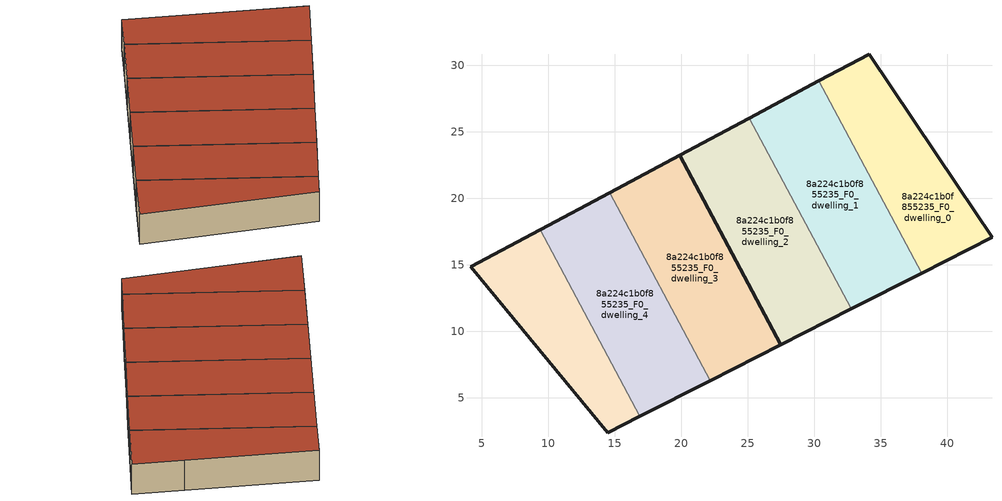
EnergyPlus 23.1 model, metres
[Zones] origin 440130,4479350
8a224c1b0f855235_F0_dwelling_0
 floor ground (EU_floor_Construction): 34.13,30.85 40.74,20.99 43.38,17.07 38.08,14.38 30.36,28.83 z0
 wall outside (EU_wall_Construction): 38.08,14.38 43.38,17.07 40.74,20.99 34.13,30.85 30.36,28.83 z0:3
 wall to 8a224c1b0f855235_F0_dwelling_1 (EU_wall_Construction): 30.36,28.83 38.08,14.38 z0:3
 roof outside (EU_roof_Construction): 43.38,17.07 40.74,20.99 34.13,30.85 30.36,28.83 38.08,14.38 z3
8a224c1b0f855235_F0_dwelling_1
 floor ground (EU_floor_Construction): 30.36,28.83 38.08,14.38 32.78,11.68 25.11,26.03 z0
 wall outside (EU_wall_Construction): 32.78,11.68 38.08,14.38 / 30.36,28.83 25.11,26.03 z0:3
 wall to 8a224c1b0f855235_F0_dwelling_2 (EU_wall_Construction): 25.11,26.03 32.78,11.68 z0:3
 roof outside (EU_roof_Construction): 38.08,14.38 30.36,28.83 25.11,26.03 32.78,11.68 z3
8a224c1b0f855235_F0_dwelling_2
 floor ground (EU_floor_Construction): 25.11,26.03 32.78,11.68 27.48,8.98 19.87,23.23 z0
 wall outside (EU_wall_Construction): 25.11,26.03 19.87,23.23 27.48,8.98 32.78,11.68 z0:3
 roof outside (EU_roof_Construction): 32.78,11.68 25.11,26.03 19.87,23.23 27.48,8.98 z3
8a224c1b0f855235_F0_dwelling_3
 floor ground (EU_floor_Construction): 19.87,23.23 27.48,8.98 22.19,6.28 14.63,20.43 z0
 wall outside (EU_wall_Construction): 22.19,6.28 27.48,8.98 19.87,23.23 14.63,20.43 z0:3
 wall to 8a224c1b0f855235_F0_dwelling_4 (EU_wall_Construction): 14.63,20.43 22.19,6.28 z0:3
 roof outside (EU_roof_Construction): 27.48,8.98 19.87,23.23 14.63,20.43 22.19,6.28 z3
8a224c1b0f855235_F0_dwelling_4
 floor ground (EU_floor_Construction): 14.63,20.43 22.19,6.28 16.89,3.59 9.39,17.63 z0
 wall outside (EU_wall_Construction): 16.89,3.59 22.19,6.28 / 14.63,20.43 9.39,17.63 z0:3
 wall to 8a224c1b0f855235_F0_dwelling_5 (EU_wall_Construction): 9.39,17.63 16.89,3.59 z0:3
 roof outside (EU_roof_Construction): 22.19,6.28 14.63,20.43 9.39,17.63 16.89,3.59 z3
8a224c1b0f855235_F0_dwelling_5
 floor ground (EU_floor_Construction): 9.39,17.63 16.89,3.59 14.46,2.35 4.14,14.83 z0
 wall outside (EU_wall_Construction): 9.39,17.63 4.14,14.83 14.46,2.35 16.89,3.59 z0:3
 roof outside (EU_roof_Construction): 16.89,3.59 9.39,17.63 4.14,14.83 14.46,2.35 z3
[Building]
EU S2 Campaign: North Axis=0; Terrain=City; Solar Distribution=FullExterior
[Site:Location]
Madrid: Latitude=40.5; Longitude=-3.5; Time Zone=1; Elevation=609
[SizingPeriod:WeatherFileDays]
AnnualSizingPeriod: Begin Month=1; Begin Day of Month=1; End Month=12; End Day of Month=31; Day of Week for Start Day=Monday; Use Weather File Daylight Saving Period=No; Use Weather File Rain and Snow Indicators=No
[MATERIAL]
EU_InternalMass_Material: Roughness=MediumRough; Thickness=0.1; Conductivity=1; Density=1800; Specific Heat=900; Thermal Absorptance=0.9; Solar Absorptance=0.7; Visible Absorptance=0.7
[MATERIAL:NOMASS] Roughness=MediumRough; Thermal Absorptance=0.9; Solar Absorptance=0.7; Visible Absorptance=0.7
Name | Thermal Resistance
EU_wall_NoMass | 0.609216
EU_roof_NoMass | 0.513268
EU_floor_NoMass | 0.568163
[CONSTRUCTION]
EU_wall_Construction: EU_wall_NoMass
EU_roof_Construction: EU_roof_NoMass
EU_floor_Construction: EU_floor_NoMass
EU_InternalMass_Construction: EU_InternalMass_Material
[ZONE] Type=1; Multiplier=1; Ceiling Height=autocalculate; Floor Area=autocalculate; Part of Total Floor Area=Yes
Name | Volume
8a224c1b0f855235_F0_dwelling_0 | 251.89
8a224c1b0f855235_F0_dwelling_1 | 291.204
8a224c1b0f855235_F0_dwelling_2 | 289.134
8a224c1b0f855235_F0_dwelling_3 | 287.062
8a224c1b0f855235_F0_dwelling_4 | 284.991
8a224c1b0f855235_F0_dwelling_5 | 206.48
[INTERNALMASS] Construction=EU_InternalMass_Construction
Name | Zone or ZoneList | Surface Area
8a224c1b0f855235_F0_dwelling_0_EU_InternalMass | 8a224c1b0f855235_F0_dwelling_0 | 83.9632
8a224c1b0f855235_F0_dwelling_1_EU_InternalMass | 8a224c1b0f855235_F0_dwelling_1 | 97.0682
8a224c1b0f855235_F0_dwelling_2_EU_InternalMass | 8a224c1b0f855235_F0_dwelling_2 | 96.3778
8a224c1b0f855235_F0_dwelling_3_EU_InternalMass | 8a224c1b0f855235_F0_dwelling_3 | 95.6874
8a224c1b0f855235_F0_dwelling_4_EU_InternalMass | 8a224c1b0f855235_F0_dwelling_4 | 94.997
8a224c1b0f855235_F0_dwelling_5_EU_InternalMass | 8a224c1b0f855235_F0_dwelling_5 | 68.8267
[OTHEREQUIPMENT] Fuel Type=Electricity; Design Level Calculation Method=Watts/Area; Power per Zone Floor Area=1; Fraction Latent=0; Fraction Radiant=0; Fraction Lost=0; Carbon Dioxide Generation Rate=0; EndUse Subcategory=EU_Step8_InternalGains
Name | Zone or ZoneList or Space or SpaceList | Schedule
EU_Step8_InternalGain_8a224c1b0f855235_F0_dwelling_0_f000 | 8a224c1b0f855235_F0_dwelling_0 | EU_Step8_GainSchedule_8a224c1b0f855235_F0_dwelling_0_f000
EU_Step8_InternalGain_8a224c1b0f855235_F0_dwelling_1_f000 | 8a224c1b0f855235_F0_dwelling_1 | EU_Step8_GainSchedule_8a224c1b0f855235_F0_dwelling_1_f000
EU_Step8_InternalGain_8a224c1b0f855235_F0_dwelling_2_f000 | 8a224c1b0f855235_F0_dwelling_2 | EU_Step8_GainSchedule_8a224c1b0f855235_F0_dwelling_2_f000
EU_Step8_InternalGain_8a224c1b0f855235_F0_dwelling_3_f000 | 8a224c1b0f855235_F0_dwelling_3 | EU_Step8_GainSchedule_8a224c1b0f855235_F0_dwelling_3_f000
EU_Step8_InternalGain_8a224c1b0f855235_F0_dwelling_4_f000 | 8a224c1b0f855235_F0_dwelling_4 | EU_Step8_GainSchedule_8a224c1b0f855235_F0_dwelling_4_f000
EU_Step8_InternalGain_8a224c1b0f855235_F0_dwelling_5_f000 | 8a224c1b0f855235_F0_dwelling_5 | EU_Step8_GainSchedule_8a224c1b0f855235_F0_dwelling_5_f000
[ZONEVENTILATION:DESIGNFLOWRATE] Schedule=EU_AlwaysOn; Design Flow Rate Calculation Method=AirChanges/Hour; Air Changes per Hour=0.752966; Ventilation Type=Natural; Fan Pressure Rise=0; Fan Total Efficiency=1; Constant Term Coefficient=1; Temperature Term Coefficient=0; Velocity Term Coefficient=0; Velocity Squared Term Coefficient=0; Minimum Indoor Temperature=-100; Maximum Indoor Temperature=100; Delta Temperature=-100; Minimum Outdoor Temperature=-100; Maximum Outdoor Temperature=100; Maximum Wind Speed=40
Name | Zone or ZoneList or Space or SpaceList
EU_ConstantAir_8a224c1b0f855235_F0_dwelling_0 | 8a224c1b0f855235_F0_dwelling_0
EU_ConstantAir_8a224c1b0f855235_F0_dwelling_1 | 8a224c1b0f855235_F0_dwelling_1
EU_ConstantAir_8a224c1b0f855235_F0_dwelling_2 | 8a224c1b0f855235_F0_dwelling_2
EU_ConstantAir_8a224c1b0f855235_F0_dwelling_3 | 8a224c1b0f855235_F0_dwelling_3
EU_ConstantAir_8a224c1b0f855235_F0_dwelling_4 | 8a224c1b0f855235_F0_dwelling_4
EU_ConstantAir_8a224c1b0f855235_F0_dwelling_5 | 8a224c1b0f855235_F0_dwelling_5
[HVACTEMPLATE:THERMOSTAT] Constant Heating Setpoint=20; Constant Cooling Setpoint=50
EU_HeatOnly_8a224c1b0f855235_F0_dwelling_0; EU_HeatOnly_8a224c1b0f855235_F0_dwelling_1; EU_HeatOnly_8a224c1b0f855235_F0_dwelling_2; EU_HeatOnly_8a224c1b0f855235_F0_dwelling_3; EU_HeatOnly_8a224c1b0f855235_F0_dwelling_4; EU_HeatOnly_8a224c1b0f855235_F0_dwelling_5
[HVACTEMPLATE:ZONE:IDEALLOADSAIRSYSTEM] System Availability Schedule=EU_AlwaysOn; Maximum Heating Supply Air Temperature=50; Minimum Cooling Supply Air Temperature=13; Maximum Heating Supply Air Humidity Ratio=0.0156; Minimum Cooling Supply Air Humidity Ratio=0.0077; Heating Limit=NoLimit; Cooling Limit=NoLimit; Heating Availability Schedule=EU_AlwaysOn; Cooling Availability Schedule=EU_CoolingOff; Dehumidification Control Type=ConstantSensibleHeatRatio; Cooling Sensible Heat Ratio=0.7; Dehumidification Setpoint=60; Humidification Control Type=None; Humidification Setpoint=30; Outdoor Air Method=None; Outdoor Air Flow Rate per Person=0.00944; Outdoor Air Flow Rate per Zone Floor Area=0; Outdoor Air Flow Rate per Zone=0; Demand Controlled Ventilation Type=None; Outdoor Air Economizer Type=NoEconomizer; Heat Recovery Type=None; Sensible Heat Recovery Effectiveness=0.7; Latent Heat Recovery Effectiveness=0.65
Name | Template Thermostat
8a224c1b0f855235_F0_dwelling_0 | EU_HeatOnly_8a224c1b0f855235_F0_dwelling_0
8a224c1b0f855235_F0_dwelling_1 | EU_HeatOnly_8a224c1b0f855235_F0_dwelling_1
8a224c1b0f855235_F0_dwelling_2 | EU_HeatOnly_8a224c1b0f855235_F0_dwelling_2
8a224c1b0f855235_F0_dwelling_3 | EU_HeatOnly_8a224c1b0f855235_F0_dwelling_3
8a224c1b0f855235_F0_dwelling_4 | EU_HeatOnly_8a224c1b0f855235_F0_dwelling_4
8a224c1b0f855235_F0_dwelling_5 | EU_HeatOnly_8a224c1b0f855235_F0_dwelling_5
[SIZING:ZONE] Zone Cooling Design Supply Air Temperature Input Method=SupplyAirTemperature; Zone Cooling Design Supply Air Temperature=13; Zone Heating Design Supply Air Temperature Input Method=SupplyAirTemperature; Zone Heating Design Supply Air Temperature=50; Zone Cooling Design Supply Air Humidity Ratio=0.008; Zone Heating Design Supply Air Humidity Ratio=0.008; Cooling Design Air Flow Method=DesignDay; Cooling Design Air Flow Rate=0; Cooling Minimum Air Flow per Zone Floor Area=0.000762; Cooling Minimum Air Flow=0; Cooling Minimum Air Flow Fraction=0.2; Heating Design Air Flow Method=DesignDay; Heating Design Air Flow Rate=0; Heating Maximum Air Flow per Zone Floor Area=0.002032; Heating Maximum Air Flow=0.141576; Heating Maximum Air Flow Fraction=0.3; Account for Dedicated Outdoor Air System=No; Dedicated Outdoor Air System Control Strategy=NeutralSupplyAir; Dedicated Outdoor Air Low Setpoint Temperature for Design=autosize; Dedicated Outdoor Air High Setpoint Temperature for Design=autosize; Zone Load Sizing Method=Sensible Load Only No Latent Load; Zone Latent Cooling Design Supply Air Humidity Ratio Input Method=HumidityRatioDifference; Zone Cooling Design Supply Air Humidity Ratio Difference=0.005; Zone Latent Heating Design Supply Air Humidity Ratio Input Method=HumidityRatioDifference; Zone Humidification Design Supply Air Humidity Ratio Difference=0.005
8a224c1b0f855235_F0_dwelling_0; 8a224c1b0f855235_F0_dwelling_1; 8a224c1b0f855235_F0_dwelling_2; 8a224c1b0f855235_F0_dwelling_3; 8a224c1b0f855235_F0_dwelling_4; 8a224c1b0f855235_F0_dwelling_5
[SCHEDULE:CONSTANT]
Name | Hourly Value
EU_AlwaysOn | 1
EU_CoolingOff | 0
[SCHEDULE:FILE] Column Number=1; Rows to Skip at Top=0; Number of Hours of Data=8760; Column Separator=Comma; Interpolate to Timestep=No; Minutes per Item=60; Adjust Schedule for Daylight Savings=Yes
Name | File
EU_Step8_GainSchedule_8a224c1b0f855235_F0_dwelling_0_f000 | C:\Users\o_iseri\Desktop\OpenUBEM\openubem\outputs\eu_evidence\EU-11\ES-MAD-BERRUGUETE\idfs\8a224c1b0f855235\8a224c1b0f855235_F0_dwelling_0_f000_gain.csv
EU_Step8_GainSchedule_8a224c1b0f855235_F0_dwelling_1_f000 | C:\Users\o_iseri\Desktop\OpenUBEM\openubem\outputs\eu_evidence\EU-11\ES-MAD-BERRUGUETE\idfs\8a224c1b0f855235\8a224c1b0f855235_F0_dwelling_1_f000_gain.csv
EU_Step8_GainSchedule_8a224c1b0f855235_F0_dwelling_2_f000 | C:\Users\o_iseri\Desktop\OpenUBEM\openubem\outputs\eu_evidence\EU-11\ES-MAD-BERRUGUETE\idfs\8a224c1b0f855235\8a224c1b0f855235_F0_dwelling_2_f000_gain.csv
EU_Step8_GainSchedule_8a224c1b0f855235_F0_dwelling_3_f000 | C:\Users\o_iseri\Desktop\OpenUBEM\openubem\outputs\eu_evidence\EU-11\ES-MAD-BERRUGUETE\idfs\8a224c1b0f855235\8a224c1b0f855235_F0_dwelling_3_f000_gain.csv
EU_Step8_GainSchedule_8a224c1b0f855235_F0_dwelling_4_f000 | C:\Users\o_iseri\Desktop\OpenUBEM\openubem\outputs\eu_evidence\EU-11\ES-MAD-BERRUGUETE\idfs\8a224c1b0f855235\8a224c1b0f855235_F0_dwelling_4_f000_gain.csv
EU_Step8_GainSchedule_8a224c1b0f855235_F0_dwelling_5_f000 | C:\Users\o_iseri\Desktop\OpenUBEM\openubem\outputs\eu_evidence\EU-11\ES-MAD-BERRUGUETE\idfs\8a224c1b0f855235\8a224c1b0f855235_F0_dwelling_5_f000_gain.csv
